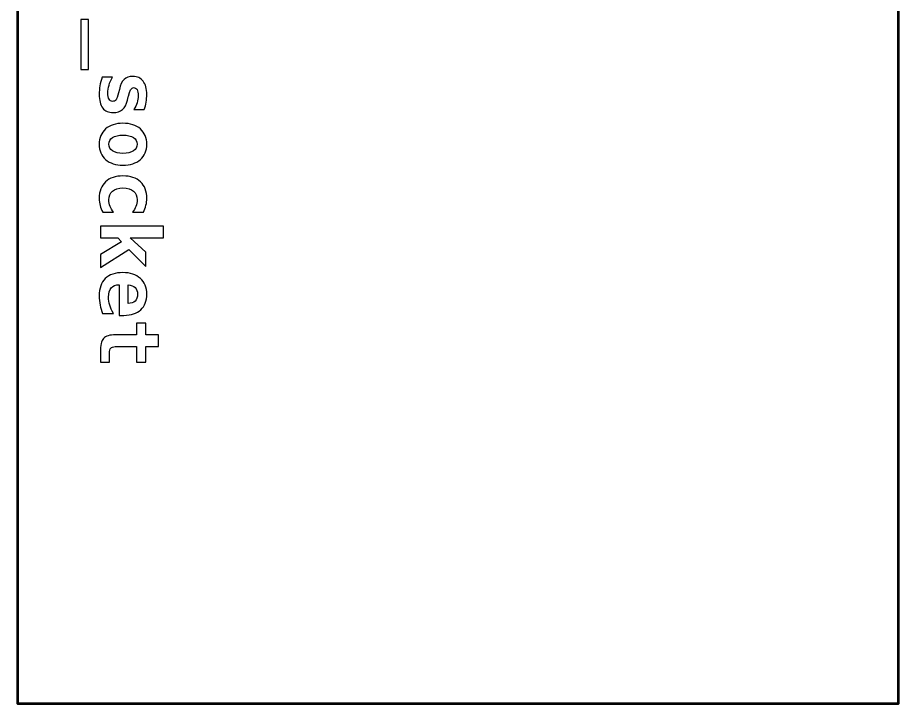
# Model space of a CAD drawing. Header units: centimetres. Extents: x -10.8 to 29.8, y -19.8 to 32.2.
# Drawn here: x -4.75 to -0.25, y -19.75 to -16.245 of the extents above; entities that cross this region are included whole.
import ezdxf

# ---------------------------------------------------------------- set-up
doc = ezdxf.new("R2010")
doc.units = ezdxf.units.CM
doc.header["$MEASUREMENT"] = 0
doc.layers.add('Layer 1', color=7, linetype='Continuous')

msp = doc.modelspace()

# ---------------------------------------------------------------- linework, layer by layer
at = {"layer": 'Layer 1', "lineweight": 53}
msp.add_open_spline([(-4.75, -6.25), (-4.75, -6.25), (-0.25, -6.25), (-0.25, -6.25), (-0.25, -6.25), (-0.25, -6.25), (-0.25, -19.75), (-0.25, -19.75), (-0.25, -19.75), (-0.25, -19.75), (-4.75, -19.75), (-4.75, -19.75), (-4.75, -19.75), (-4.75, -19.75), (-4.75, -6.25), (-4.75, -6.25)], degree=3, knots=[0, 0, 0, 0, 0.2, 0.2, 0.2, 0.2, 0.4, 0.4, 0.4, 0.4, 0.6, 0.6, 0.6, 0.6, 1, 1, 1, 1], dxfattribs=at)
at = {"layer": 'Layer 1'}
for points, knots in [([(-4.38773, -16.50968), (-4.38773, -16.50968), (-4.4271, -16.50968), (-4.4271, -16.50968), (-4.4271, -16.50968), (-4.4271, -16.50968), (-4.4271, -16.25484), (-4.4271, -16.25484), (-4.4271, -16.25484), (-4.4271, -16.25484), (-4.38773, -16.25484), (-4.38773, -16.25484), (-4.38773, -16.25484), (-4.38773, -16.25484), (-4.38773, -16.50968), (-4.38773, -16.50968)], [0, 0, 0, 0, 0.2, 0.2, 0.2, 0.2, 0.4, 0.4, 0.4, 0.4, 0.6, 0.6, 0.6, 0.6, 1, 1, 1, 1]), ([(-4.10283, -16.71457), (-4.10283, -16.71457), (-4.15574, -16.71457), (-4.15574, -16.71457), (-4.15574, -16.71457), (-4.14862, -16.70342), (-4.14325, -16.69178), (-4.13958, -16.67972), (-4.13958, -16.67972), (-4.13599, -16.66765), (-4.13415, -16.65552), (-4.13415, -16.64338), (-4.13415, -16.64338), (-4.13415, -16.62984), (-4.13613, -16.6196), (-4.14001, -16.61276), (-4.14001, -16.61276), (-4.14396, -16.60585), (-4.14974, -16.60239), (-4.15743, -16.60239), (-4.15743, -16.60239), (-4.16844, -16.60239), (-4.1774, -16.61714), (-4.18432, -16.64663), (-4.18432, -16.64663), (-4.18432, -16.64663), (-4.18488, -16.64889), (-4.18488, -16.64889), (-4.18488, -16.64889), (-4.18488, -16.64889), (-4.18904, -16.66624), (-4.18904, -16.66624), (-4.18904, -16.66624), (-4.19426, -16.68833), (-4.20273, -16.70455), (-4.21437, -16.71478), (-4.21437, -16.71478), (-4.22601, -16.72508), (-4.24175, -16.73023), (-4.26157, -16.73023), (-4.26157, -16.73023), (-4.28542, -16.73023), (-4.30334, -16.7224), (-4.31527, -16.70681), (-4.31527, -16.70681), (-4.32719, -16.69115), (-4.33312, -16.66765), (-4.33312, -16.63626), (-4.33312, -16.63626), (-4.33312, -16.62236), (-4.33192, -16.60803), (-4.32952, -16.5935), (-4.32952, -16.5935), (-4.32712, -16.57889), (-4.32352, -16.56408), (-4.31872, -16.54905), (-4.31872, -16.54905), (-4.31872, -16.54905), (-4.26581, -16.54905), (-4.26581, -16.54905), (-4.26581, -16.54905), (-4.27336, -16.56238), (-4.27914, -16.576), (-4.28309, -16.58983), (-4.28309, -16.58983), (-4.28711, -16.60366), (-4.28909, -16.61699), (-4.28909, -16.62998), (-4.28909, -16.62998), (-4.28909, -16.64416), (-4.28704, -16.65488), (-4.28288, -16.66215), (-4.28288, -16.66215), (-4.27879, -16.66942), (-4.27279, -16.67309), (-4.26496, -16.67309), (-4.26496, -16.67309), (-4.2572, -16.67309), (-4.25127, -16.67047), (-4.24718, -16.66532), (-4.24718, -16.66532), (-4.24302, -16.66017), (-4.23864, -16.6479), (-4.23392, -16.62842), (-4.23392, -16.62842), (-4.23392, -16.62842), (-4.23025, -16.6117), (-4.23025, -16.6117), (-4.23025, -16.6117), (-4.22496, -16.58856), (-4.21677, -16.5717), (-4.20562, -16.56111), (-4.20562, -16.56111), (-4.19448, -16.55053), (-4.17952, -16.54524), (-4.16082, -16.54524), (-4.16082, -16.54524), (-4.13846, -16.54524), (-4.1211, -16.55328), (-4.10875, -16.56944), (-4.10875, -16.56944), (-4.09633, -16.58553), (-4.09013, -16.60825), (-4.09013, -16.63746), (-4.09013, -16.63746), (-4.09013, -16.65058), (-4.09118, -16.66363), (-4.0933, -16.67661), (-4.0933, -16.67661), (-4.09542, -16.68967), (-4.09859, -16.7023), (-4.10283, -16.71457)], [0, 0, 0, 0, 0.0344828, 0.0344828, 0.0344828, 0.0344828, 0.0689655, 0.0689655, 0.0689655, 0.0689655, 0.1034483, 0.1034483, 0.1034483, 0.1034483, 0.137931, 0.137931, 0.137931, 0.137931, 0.1724138, 0.1724138, 0.1724138, 0.1724138, 0.2068966, 0.2068966, 0.2068966, 0.2068966, 0.2413793, 0.2413793, 0.2413793, 0.2413793, 0.2758621, 0.2758621, 0.2758621, 0.2758621, 0.3103448, 0.3103448, 0.3103448, 0.3103448, 0.3448276, 0.3448276, 0.3448276, 0.3448276, 0.3793103, 0.3793103, 0.3793103, 0.3793103, 0.4137931, 0.4137931, 0.4137931, 0.4137931, 0.4482759, 0.4482759, 0.4482759, 0.4482759, 0.4827586, 0.4827586, 0.4827586, 0.4827586, 0.5172414, 0.5172414, 0.5172414, 0.5172414, 0.5517241, 0.5517241, 0.5517241, 0.5517241, 0.5862069, 0.5862069, 0.5862069, 0.5862069, 0.6206897, 0.6206897, 0.6206897, 0.6206897, 0.6551724, 0.6551724, 0.6551724, 0.6551724, 0.6896552, 0.6896552, 0.6896552, 0.6896552, 0.7241379, 0.7241379, 0.7241379, 0.7241379, 0.7586207, 0.7586207, 0.7586207, 0.7586207, 0.7931034, 0.7931034, 0.7931034, 0.7931034, 0.8275862, 0.8275862, 0.8275862, 0.8275862, 0.862069, 0.862069, 0.862069, 0.862069, 0.8965517, 0.8965517, 0.8965517, 0.8965517, 0.9310345, 0.9310345, 0.9310345, 0.9310345, 1, 1, 1, 1]), ([(-4.21162, -16.78484), (-4.1743, -16.78484), (-4.14473, -16.79451), (-4.12286, -16.81384), (-4.12286, -16.81384), (-4.10106, -16.83324), (-4.09013, -16.8592), (-4.09013, -16.89187), (-4.09013, -16.89187), (-4.09013, -16.92461), (-4.10106, -16.95064), (-4.12286, -16.97005), (-4.12286, -16.97005), (-4.14473, -16.98938), (-4.1743, -16.99904), (-4.21162, -16.99904), (-4.21162, -16.99904), (-4.24894, -16.99904), (-4.27851, -16.98938), (-4.30038, -16.97005), (-4.30038, -16.97005), (-4.32218, -16.95064), (-4.33312, -16.92461), (-4.33312, -16.89187), (-4.33312, -16.89187), (-4.33312, -16.8592), (-4.32218, -16.83324), (-4.30038, -16.81384), (-4.30038, -16.81384), (-4.27851, -16.79451), (-4.24894, -16.78484), (-4.21162, -16.78484)], [0, 0, 0, 0, 0.1111111, 0.1111111, 0.1111111, 0.1111111, 0.2222222, 0.2222222, 0.2222222, 0.2222222, 0.3333333, 0.3333333, 0.3333333, 0.3333333, 0.4444444, 0.4444444, 0.4444444, 0.4444444, 0.5555556, 0.5555556, 0.5555556, 0.5555556, 0.6666667, 0.6666667, 0.6666667, 0.6666667, 0.7777778, 0.7777778, 0.7777778, 0.7777778, 1, 1, 1, 1]), ([(-4.13923, -16.89187), (-4.13923, -16.87741), (-4.14558, -16.86605), (-4.15835, -16.85779), (-4.15835, -16.85779), (-4.17112, -16.84954), (-4.1889, -16.84538), (-4.21162, -16.84538), (-4.21162, -16.84538), (-4.23434, -16.84538), (-4.25212, -16.84954), (-4.26489, -16.85779), (-4.26489, -16.85779), (-4.27766, -16.86605), (-4.28401, -16.87741), (-4.28401, -16.89187), (-4.28401, -16.89187), (-4.28401, -16.90641), (-4.27766, -16.91784), (-4.26489, -16.92609), (-4.26489, -16.92609), (-4.25212, -16.93435), (-4.23434, -16.93851), (-4.21162, -16.93851), (-4.21162, -16.93851), (-4.1889, -16.93851), (-4.17112, -16.93435), (-4.15835, -16.92609), (-4.15835, -16.92609), (-4.14558, -16.91784), (-4.13923, -16.90641), (-4.13923, -16.89187)], [0, 0, 0, 0, 0.1111111, 0.1111111, 0.1111111, 0.1111111, 0.2222222, 0.2222222, 0.2222222, 0.2222222, 0.3333333, 0.3333333, 0.3333333, 0.3333333, 0.4444444, 0.4444444, 0.4444444, 0.4444444, 0.5555556, 0.5555556, 0.5555556, 0.5555556, 0.6666667, 0.6666667, 0.6666667, 0.6666667, 0.7777778, 0.7777778, 0.7777778, 0.7777778, 1, 1, 1, 1]), ([(-4.31534, -17.23864), (-4.32126, -17.22841), (-4.32571, -17.21748), (-4.32867, -17.20577), (-4.32867, -17.20577), (-4.33163, -17.19405), (-4.33312, -17.1815), (-4.33312, -17.16795), (-4.33312, -17.16795), (-4.33312, -17.13225), (-4.32239, -17.10438), (-4.30087, -17.08427), (-4.30087, -17.08427), (-4.27942, -17.06416), (-4.24965, -17.05407), (-4.21162, -17.05407), (-4.21162, -17.05407), (-4.17345, -17.05407), (-4.14361, -17.06423), (-4.12202, -17.08448), (-4.12202, -17.08448), (-4.1005, -17.10473), (-4.0897, -17.13267), (-4.0897, -17.16837), (-4.0897, -17.16837), (-4.0897, -17.18079), (-4.09118, -17.19271), (-4.09408, -17.20421), (-4.09408, -17.20421), (-4.09697, -17.21571), (-4.10141, -17.22722), (-4.10748, -17.23864), (-4.10748, -17.23864), (-4.10748, -17.23864), (-4.16294, -17.23864), (-4.16294, -17.23864), (-4.16294, -17.23864), (-4.15532, -17.22983), (-4.14946, -17.22016), (-4.14537, -17.20958), (-4.14537, -17.20958), (-4.14128, -17.19906), (-4.13923, -17.18813), (-4.13923, -17.17684), (-4.13923, -17.17684), (-4.13923, -17.15715), (-4.14551, -17.14198), (-4.15807, -17.1314), (-4.15807, -17.1314), (-4.17063, -17.12075), (-4.18848, -17.11546), (-4.21162, -17.11546), (-4.21162, -17.11546), (-4.23476, -17.11546), (-4.25254, -17.12075), (-4.26496, -17.1314), (-4.26496, -17.1314), (-4.27738, -17.14198), (-4.28359, -17.15715), (-4.28359, -17.17684), (-4.28359, -17.17684), (-4.28359, -17.18855), (-4.28161, -17.19949), (-4.27773, -17.20972), (-4.27773, -17.20972), (-4.27378, -17.21988), (-4.26785, -17.22954), (-4.25988, -17.23864), (-4.25988, -17.23864), (-4.25988, -17.23864), (-4.31534, -17.23864), (-4.31534, -17.23864)], [0, 0, 0, 0, 0.0526316, 0.0526316, 0.0526316, 0.0526316, 0.1052632, 0.1052632, 0.1052632, 0.1052632, 0.1578947, 0.1578947, 0.1578947, 0.1578947, 0.2105263, 0.2105263, 0.2105263, 0.2105263, 0.2631579, 0.2631579, 0.2631579, 0.2631579, 0.3157895, 0.3157895, 0.3157895, 0.3157895, 0.3684211, 0.3684211, 0.3684211, 0.3684211, 0.4210526, 0.4210526, 0.4210526, 0.4210526, 0.4736842, 0.4736842, 0.4736842, 0.4736842, 0.5263158, 0.5263158, 0.5263158, 0.5263158, 0.5789474, 0.5789474, 0.5789474, 0.5789474, 0.6315789, 0.6315789, 0.6315789, 0.6315789, 0.6842105, 0.6842105, 0.6842105, 0.6842105, 0.7368421, 0.7368421, 0.7368421, 0.7368421, 0.7894737, 0.7894737, 0.7894737, 0.7894737, 0.8421053, 0.8421053, 0.8421053, 0.8421053, 0.8947368, 0.8947368, 0.8947368, 0.8947368, 1, 1, 1, 1]), ([(-4.00546, -17.31018), (-4.00546, -17.31018), (-4.00546, -17.37072), (-4.00546, -17.37072), (-4.00546, -17.37072), (-4.00546, -17.37072), (-4.17437, -17.37072), (-4.17437, -17.37072), (-4.17437, -17.37072), (-4.17437, -17.37072), (-4.09563, -17.44346), (-4.09563, -17.44346), (-4.09563, -17.44346), (-4.09563, -17.44346), (-4.09563, -17.51691), (-4.09563, -17.51691), (-4.09563, -17.51691), (-4.09563, -17.51691), (-4.18206, -17.42921), (-4.18206, -17.42921), (-4.18206, -17.42921), (-4.18206, -17.42921), (-4.32719, -17.52185), (-4.32719, -17.52185), (-4.32719, -17.52185), (-4.32719, -17.52185), (-4.32719, -17.45489), (-4.32719, -17.45489), (-4.32719, -17.45489), (-4.32719, -17.45489), (-4.21882, -17.39139), (-4.21882, -17.39139), (-4.21882, -17.39139), (-4.21882, -17.39139), (-4.23871, -17.37072), (-4.23871, -17.37072), (-4.23871, -17.37072), (-4.23871, -17.37072), (-4.32719, -17.37072), (-4.32719, -17.37072), (-4.32719, -17.37072), (-4.32719, -17.37072), (-4.32719, -17.31018), (-4.32719, -17.31018), (-4.32719, -17.31018), (-4.32719, -17.31018), (-4.00546, -17.31018), (-4.00546, -17.31018)], [0, 0, 0, 0, 0.0769231, 0.0769231, 0.0769231, 0.0769231, 0.1538462, 0.1538462, 0.1538462, 0.1538462, 0.2307692, 0.2307692, 0.2307692, 0.2307692, 0.3076923, 0.3076923, 0.3076923, 0.3076923, 0.3846154, 0.3846154, 0.3846154, 0.3846154, 0.4615385, 0.4615385, 0.4615385, 0.4615385, 0.5384615, 0.5384615, 0.5384615, 0.5384615, 0.6153846, 0.6153846, 0.6153846, 0.6153846, 0.6923077, 0.6923077, 0.6923077, 0.6923077, 0.7692308, 0.7692308, 0.7692308, 0.7692308, 0.8461538, 0.8461538, 0.8461538, 0.8461538, 1, 1, 1, 1]), ([(-4.31576, -17.75679), (-4.32155, -17.74275), (-4.32585, -17.72843), (-4.32874, -17.71382), (-4.32874, -17.71382), (-4.33163, -17.69922), (-4.33312, -17.68377), (-4.33312, -17.66754), (-4.33312, -17.66754), (-4.33312, -17.6288), (-4.32275, -17.59924), (-4.302, -17.57878), (-4.302, -17.57878), (-4.28126, -17.55832), (-4.25141, -17.54809), (-4.21247, -17.54809), (-4.21247, -17.54809), (-4.17472, -17.54809), (-4.14488, -17.55797), (-4.123, -17.57765), (-4.123, -17.57765), (-4.10106, -17.59734), (-4.09013, -17.62422), (-4.09013, -17.65823), (-4.09013, -17.65823), (-4.09013, -17.69252), (-4.10029, -17.71919), (-4.1206, -17.73809), (-4.1206, -17.73809), (-4.141, -17.75707), (-4.16964, -17.76653), (-4.20661, -17.76653), (-4.20661, -17.76653), (-4.20661, -17.76653), (-4.23109, -17.76653), (-4.23109, -17.76653), (-4.23109, -17.76653), (-4.23109, -17.76653), (-4.23109, -17.6099), (-4.23109, -17.6099), (-4.23109, -17.6099), (-4.2493, -17.61004), (-4.26284, -17.6154), (-4.2718, -17.62598), (-4.2718, -17.62598), (-4.28076, -17.63657), (-4.28528, -17.65237), (-4.28528, -17.67347), (-4.28528, -17.67347), (-4.28528, -17.68737), (-4.2833, -17.70098), (-4.27928, -17.71453), (-4.27928, -17.71453), (-4.27533, -17.72801), (-4.26898, -17.74205), (-4.2603, -17.75679), (-4.2603, -17.75679), (-4.2603, -17.75679), (-4.31576, -17.75679), (-4.31576, -17.75679)], [0, 0, 0, 0, 0.0625, 0.0625, 0.0625, 0.0625, 0.125, 0.125, 0.125, 0.125, 0.1875, 0.1875, 0.1875, 0.1875, 0.25, 0.25, 0.25, 0.25, 0.3125, 0.3125, 0.3125, 0.3125, 0.375, 0.375, 0.375, 0.375, 0.4375, 0.4375, 0.4375, 0.4375, 0.5, 0.5, 0.5, 0.5, 0.5625, 0.5625, 0.5625, 0.5625, 0.625, 0.625, 0.625, 0.625, 0.6875, 0.6875, 0.6875, 0.6875, 0.75, 0.75, 0.75, 0.75, 0.8125, 0.8125, 0.8125, 0.8125, 0.875, 0.875, 0.875, 0.875, 1, 1, 1, 1]), ([(-4.1858, -17.70557), (-4.16978, -17.70529), (-4.15765, -17.70119), (-4.14946, -17.69329), (-4.14946, -17.69329), (-4.14121, -17.68532), (-4.13711, -17.67368), (-4.13711, -17.65823), (-4.13711, -17.65823), (-4.13711, -17.64433), (-4.14135, -17.63325), (-4.14989, -17.62499), (-4.14989, -17.62499), (-4.15835, -17.61674), (-4.17042, -17.6118), (-4.18601, -17.61032), (-4.18601, -17.61032), (-4.18601, -17.61032), (-4.1858, -17.70557), (-4.1858, -17.70557)], [0, 0, 0, 0, 0.1666667, 0.1666667, 0.1666667, 0.1666667, 0.3333333, 0.3333333, 0.3333333, 0.3333333, 0.5, 0.5, 0.5, 0.5, 0.6666667, 0.6666667, 0.6666667, 0.6666667, 1, 1, 1, 1]), ([(-4.03001, -17.92654), (-4.03001, -17.92654), (-4.09563, -17.92654), (-4.09563, -17.92654), (-4.09563, -17.92654), (-4.09563, -17.92654), (-4.09563, -18.0057), (-4.09563, -18.0057), (-4.09563, -18.0057), (-4.09563, -18.0057), (-4.14219, -18.0057), (-4.14219, -18.0057), (-4.14219, -18.0057), (-4.14219, -18.0057), (-4.14219, -17.92654), (-4.14219, -17.92654), (-4.14219, -17.92654), (-4.14219, -17.92654), (-4.2517, -17.92654), (-4.2517, -17.92654), (-4.2517, -17.92654), (-4.262, -17.92654), (-4.26941, -17.92908), (-4.27392, -17.93409), (-4.27392, -17.93409), (-4.27837, -17.9391), (-4.28062, -17.9475), (-4.28062, -17.95921), (-4.28062, -17.95921), (-4.28062, -17.95921), (-4.28062, -18.0057), (-4.28062, -18.0057), (-4.28062, -18.0057), (-4.28062, -18.0057), (-4.32719, -18.0057), (-4.32719, -18.0057), (-4.32719, -18.0057), (-4.32719, -18.0057), (-4.32719, -17.95483), (-4.32719, -17.95483), (-4.32719, -17.95483), (-4.32719, -17.92012), (-4.32162, -17.89663), (-4.31054, -17.88442), (-4.31054, -17.88442), (-4.29946, -17.87214), (-4.27886, -17.86601), (-4.2488, -17.86601), (-4.2488, -17.86601), (-4.2488, -17.86601), (-4.14219, -17.86601), (-4.14219, -17.86601), (-4.14219, -17.86601), (-4.14219, -17.86601), (-4.14219, -17.80674), (-4.14219, -17.80674), (-4.14219, -17.80674), (-4.14219, -17.80674), (-4.09563, -17.80674), (-4.09563, -17.80674), (-4.09563, -17.80674), (-4.09563, -17.80674), (-4.09563, -17.86601), (-4.09563, -17.86601), (-4.09563, -17.86601), (-4.09563, -17.86601), (-4.03001, -17.86601), (-4.03001, -17.86601), (-4.03001, -17.86601), (-4.03001, -17.86601), (-4.03001, -17.92654), (-4.03001, -17.92654)], [0, 0, 0, 0, 0.0526316, 0.0526316, 0.0526316, 0.0526316, 0.1052632, 0.1052632, 0.1052632, 0.1052632, 0.1578947, 0.1578947, 0.1578947, 0.1578947, 0.2105263, 0.2105263, 0.2105263, 0.2105263, 0.2631579, 0.2631579, 0.2631579, 0.2631579, 0.3157895, 0.3157895, 0.3157895, 0.3157895, 0.3684211, 0.3684211, 0.3684211, 0.3684211, 0.4210526, 0.4210526, 0.4210526, 0.4210526, 0.4736842, 0.4736842, 0.4736842, 0.4736842, 0.5263158, 0.5263158, 0.5263158, 0.5263158, 0.5789474, 0.5789474, 0.5789474, 0.5789474, 0.6315789, 0.6315789, 0.6315789, 0.6315789, 0.6842105, 0.6842105, 0.6842105, 0.6842105, 0.7368421, 0.7368421, 0.7368421, 0.7368421, 0.7894737, 0.7894737, 0.7894737, 0.7894737, 0.8421053, 0.8421053, 0.8421053, 0.8421053, 0.8947368, 0.8947368, 0.8947368, 0.8947368, 1, 1, 1, 1])]:
    msp.add_open_spline(points, degree=3, knots=knots, dxfattribs=at)

doc.saveas('drawing.dxf')
